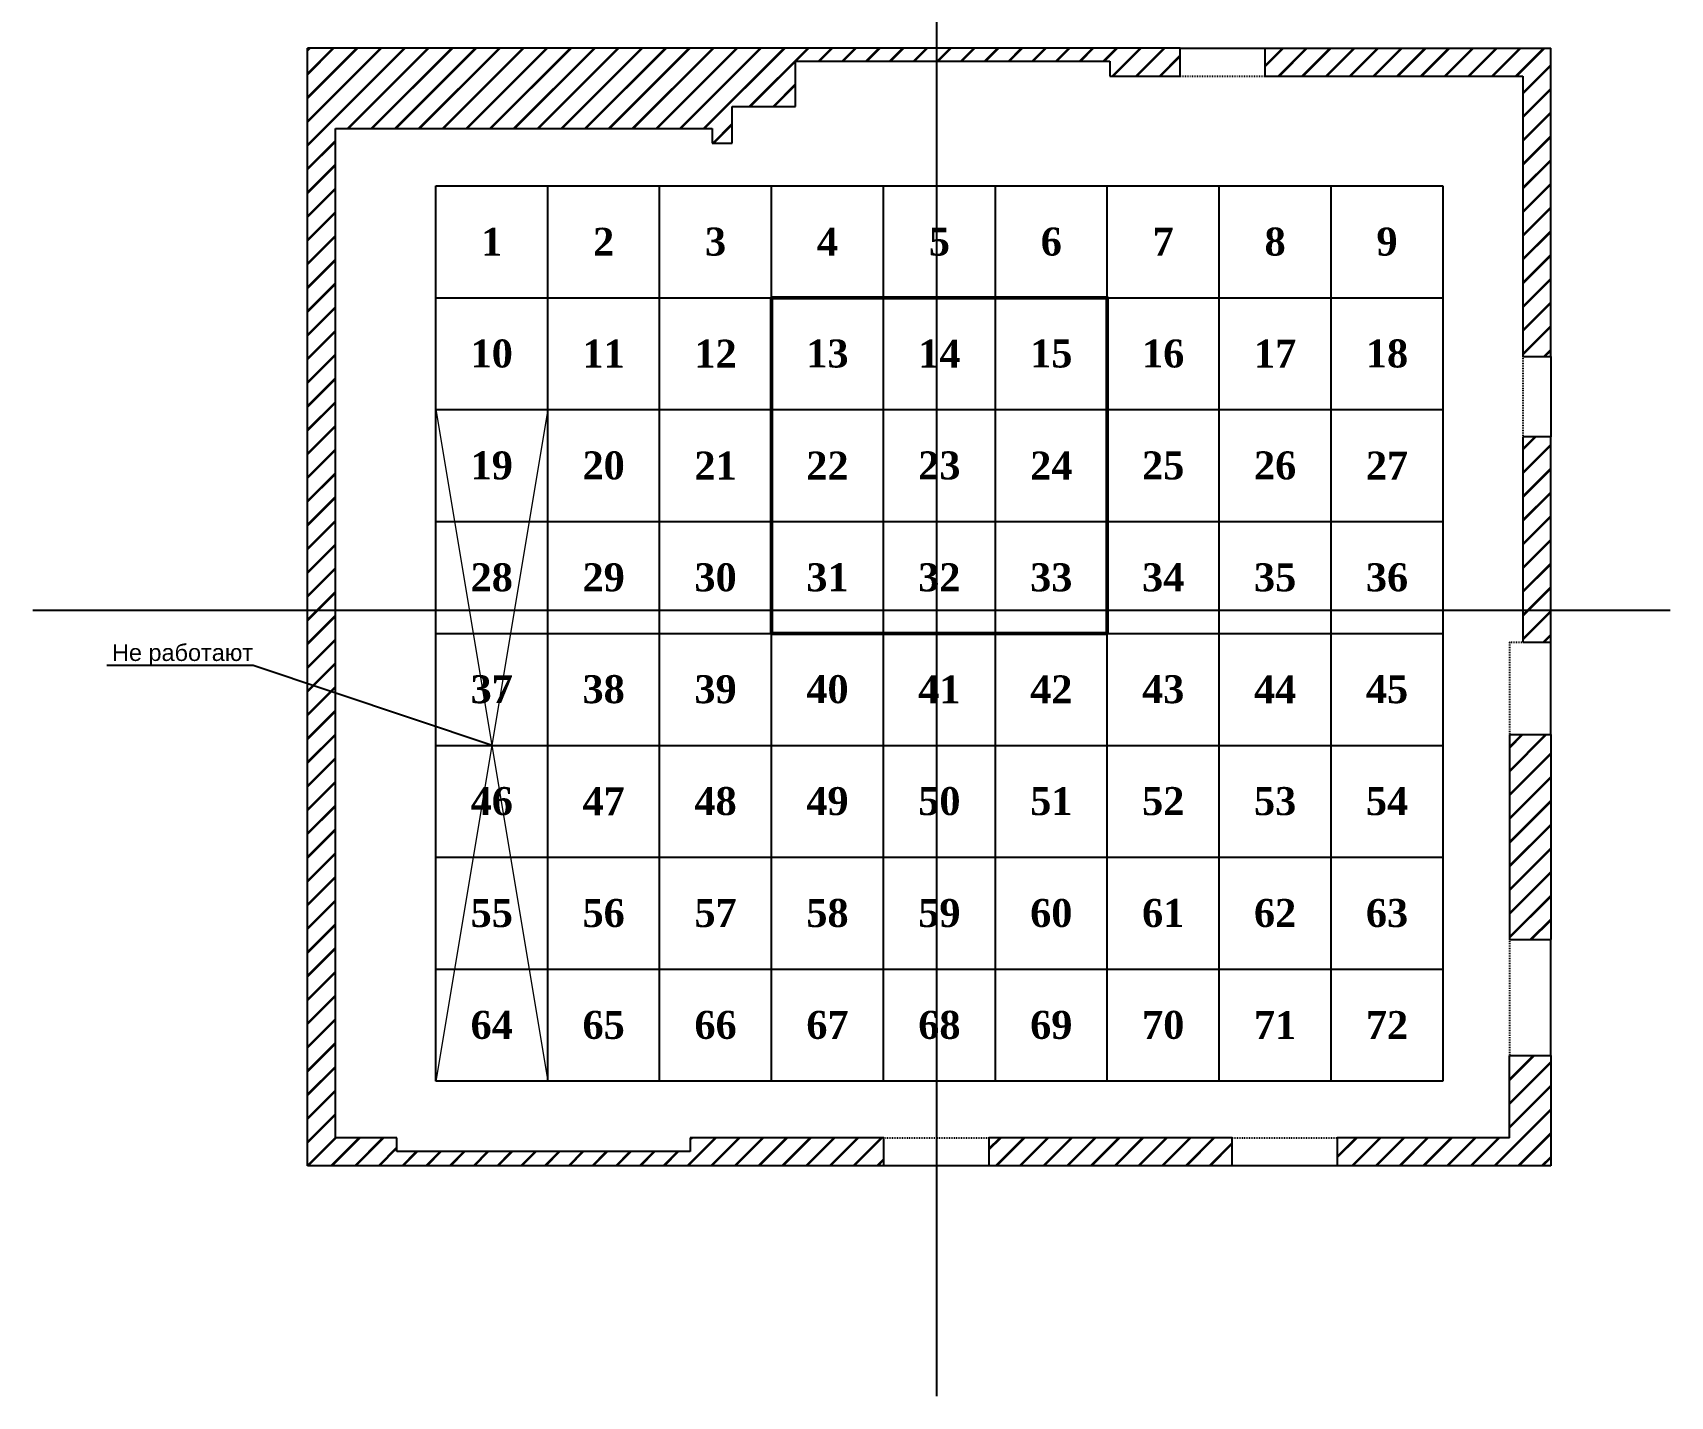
# Model space of a CAD drawing. Header units: millimetres. Extents: x -520232 to 211296, y -156633 to 78411.
# Drawn here: x -31405 to -2140, y 41444 to 65814 of the extents above; entities that cross this region are included whole.
import ezdxf
from ezdxf import colors
from ezdxf.entities.mleader import LeaderData, LeaderLine
from ezdxf.math import Vec2, Vec3

# ---------------------------------------------------------------- set-up
doc = ezdxf.new("R2010")
doc.units = ezdxf.units.MM
doc.linetypes.add('ACAD_ISO03W100', pattern=[30, 12, -18])
for name, color, linetype in [('Декорации', 10, 'Continuous'), ('Номера плунжеров', 7, 'Continuous'), ('Оси', 7, 'Continuous'), ('План планшет1', 7, 'Continuous')]:
    doc.layers.add(name, color=color, linetype=linetype)
doc.styles.get("Standard").update_dxf_attribs({"font": 'arial.ttf', "height": 300})
pattern_1 = [(45, (-50863.07, 43263.6), (-212.132, 212.132), []), (45, (-50853.07, 43263.6), (-212.132, 212.132), []), (45, (-50843.07, 43263.6), (-212.132, 212.132), [])]

msp = doc.modelspace()

# ---------------------------------------------------------------- hatches: boundary and pattern name
at = {"layer": 'План планшет1'}
h = msp.add_hatch(dxfattribs=at)
h.set_pattern_fill('JIS_RC_30', color=254, scale=10, style=0)
h.set_pattern_definition(pattern_1)
h.paths.add_polyline_path([(-10896.7, 65540.245), (-26496.7, 65540.245), (-26496.7, 45565.245), (-4276.7, 45565.245), (-4276.7, 47536.245), (-5014.7, 47536.245), (-5014.7, 46065.245), (-8090.7, 46065.245), (-8090.7, 45565.245), (-9967.7, 45565.245), (-9967.7, 46065.245), (-14315.7, 46065.245), (-14315.7, 45565.245), (-16194.7, 45565.245), (-16194.7, 46065.245), (-19652.7, 46065.245), (-19652.7, 45818.245), (-24895.7, 45818.245), (-24895.7, 46065.245), (-25996.7, 46065.245), (-25996.7, 64103.245), (-19263.7, 64103.245), (-19263.7, 63843.245), (-18904.7, 63843.245), (-18904.7, 64497.245), (-17772.7, 64497.245), (-17772.7, 65308.245), (-12156.7, 65308.245), (-12156.7, 65040.245), (-10896.7, 65040.245)])
h = msp.add_hatch(dxfattribs=at)
h.set_pattern_fill('JIS_RC_30', color=254, scale=10, style=0)
h.set_pattern_definition(pattern_1)
h.paths.add_polyline_path([(-9384.7, 65540.245), (-9384.7, 65040.245), (-4776.7, 65040.245), (-4776.7, 60029.245), (-4276.7, 60029.245), (-4276.7, 65540.245)])
h = msp.add_hatch(dxfattribs=at)
h.set_pattern_fill('JIS_RC_30', color=254, scale=10, style=0)
h.set_pattern_definition(pattern_1)
h.paths.add_polyline_path([(-4276.7, 54924.245), (-4276.7, 58594.245), (-4776.7, 58594.245), (-4776.7, 54924.245)])
h = msp.add_hatch(dxfattribs=at)
h.set_pattern_fill('JIS_RC_30', color=254, scale=10, style=0)
h.set_pattern_definition(pattern_1)
h.paths.add_polyline_path([(-5014.7, 53270.245), (-4276.7, 53270.245), (-4276.7, 49605.245), (-5014.7, 49605.245)])

# ---------------------------------------------------------------- linework, layer by layer
at = {"layer": 'Декорации', "color": 5, "lineweight": 50}
msp.add_lwpolyline([(-18201.7, 61078.245), (-18201.7, 55078.245), (-12201.7, 55078.245), (-12201.7, 61078.245), (-18201.7, 61078.245)], dxfattribs=at)
at = {"layer": 'Номера плунжеров', "color": 3, "lineweight": 13}
for p, q in [((-24201.7, 59078.245), (-22201.7, 47078.245)), ((-22201.7, 59078.245), (-24201.7, 47078.245)), ((-24201.7, 47078.245), (-24201.7, 59078.245)), ((-24201.7, 59078.245), (-22201.7, 59078.245)), ((-22201.7, 59078.245), (-22201.7, 47078.245)), ((-22201.7, 47078.245), (-24201.7, 47078.245))]:
    msp.add_line(p, q, dxfattribs=at)
at = {"layer": 'Оси'}
for p, q in [((-15255.2, 69308.04), (-15255.2, 41444.372)), ((-2139.883, 55488.745), (-31404.626, 55488.745))]:
    msp.add_line(p, q, dxfattribs=at)
at = {"layer": 'План планшет1', "color": 254}
for p, q in [((-10896.7, 65540.245), (-26496.7, 65540.245)), ((-26496.7, 45565.245), (-26496.7, 65540.245)), ((-17772.7, 64497.245), (-17772.7, 65308.245)), ((-17772.7, 65308.245), (-12156.7, 65308.245)), ((-12156.7, 65308.245), (-12156.7, 65040.245)), ((-10896.7, 65040.245), (-10896.7, 65540.245)), ((-10896.7, 65540.245), (-9384.7, 65540.245)), ((-9384.7, 65540.245), (-9384.7, 65040.245)), ((-9384.7, 65540.245), (-4276.7, 65540.245)), ((-4276.7, 60029.245), (-4276.7, 65540.245)), ((-12156.7, 65040.245), (-10896.7, 65040.245)), ((-9384.7, 65040.245), (-4776.7, 65040.245)), ((-4776.7, 65040.245), (-4776.7, 60029.245)), ((-18904.7, 63843.245), (-18904.7, 64497.245)), ((-18904.7, 64497.245), (-17772.7, 64497.245)), ((-25996.7, 46065.245), (-25996.7, 64103.245)), ((-25996.7, 64103.245), (-19263.7, 64103.245)), ((-19263.7, 64103.245), (-19263.7, 63843.245)), ((-19263.7, 63843.245), (-19263.7, 63843.245)), ((-19263.7, 63843.245), (-18904.7, 63843.245)), ((-24201.7, 47078.245), (-24201.7, 63078.245)), ((-24201.7, 63078.245), (-6201.7, 63078.245)), ((-22201.7, 47078.245), (-22201.7, 63078.245)), ((-20201.7, 47078.245), (-20201.7, 63078.245)), ((-18201.7, 47078.245), (-18201.7, 63078.245)), ((-16201.7, 47078.245), (-16201.7, 63078.245)), ((-14201.7, 47078.245), (-14201.7, 63078.245)), ((-12201.7, 47078.245), (-12201.7, 63078.245)), ((-10201.7, 47078.245), (-10201.7, 63078.245)), ((-8201.7, 47078.245), (-8201.7, 63078.245)), ((-6201.7, 63078.245), (-6201.7, 47078.245)), ((-24201.7, 61078.245), (-6201.7, 61078.245)), ((-4776.7, 60029.245), (-4276.7, 60029.245)), ((-4276.7, 60029.245), (-4276.7, 58594.245)), ((-24201.7, 59078.245), (-6201.7, 59078.245)), ((-4276.7, 58594.245), (-4776.7, 58594.245)), ((-4776.7, 58594.245), (-4776.7, 54924.245)), ((-4276.7, 54924.245), (-4276.7, 58594.245)), ((-24201.7, 57078.245), (-6201.7, 57078.245)), ((-24201.7, 55078.245), (-6201.7, 55078.245)), ((-5014.7, 54924.245), (-5014.7, 54924.245)), ((-4776.7, 54924.245), (-4276.7, 54924.245)), ((-4276.7, 53270.245), (-4276.7, 54924.245)), ((-5014.7, 53270.245), (-4276.7, 53270.245)), ((-5014.7, 53270.245), (-5014.7, 49605.245)), ((-4276.7, 53270.245), (-4276.7, 49605.245)), ((-24201.7, 53078.245), (-6201.7, 53078.245)), ((-24201.7, 51078.245), (-6201.7, 51078.245)), ((-5014.7, 49605.245), (-4276.7, 49605.245)), ((-4276.7, 47536.245), (-4276.7, 49605.245)), ((-24201.7, 49078.245), (-6201.7, 49078.245)), ((-5014.7, 47536.245), (-4276.7, 47536.245)), ((-5014.7, 46065.245), (-5014.7, 47536.245)), ((-4276.7, 47536.245), (-4276.7, 45565.245)), ((-6201.7, 47078.245), (-24201.7, 47078.245)), ((-24895.7, 46065.245), (-25996.7, 46065.245)), ((-24895.7, 45818.245), (-24895.7, 46065.245)), ((-16194.7, 46065.245), (-19652.7, 46065.245)), ((-19652.7, 46065.245), (-19652.7, 45818.245)), ((-16194.7, 45565.245), (-16194.7, 46065.245)), ((-9967.7, 46065.245), (-14315.7, 46065.245)), ((-14315.7, 46065.245), (-14315.7, 45565.245)), ((-9967.7, 45565.245), (-9967.7, 46065.245)), ((-5014.7, 46065.245), (-8090.7, 46065.245)), ((-8090.7, 46065.245), (-8090.7, 45565.245)), ((-19652.7, 45818.245), (-24895.7, 45818.245)), ((-4276.7, 45565.245), (-26496.7, 45565.245)), ((-14315.7, 45565.245), (-16194.7, 45565.245)), ((-8090.7, 45565.245), (-9967.7, 45565.245))]:
    msp.add_line(p, q, dxfattribs=at)
at = {"layer": 'План планшет1', "color": 254, "linetype": 'ACAD_ISO03W100'}
for p, q in [((-10896.7, 65040.245), (-9384.7, 65040.245)), ((-4776.7, 60029.245), (-4776.7, 58594.245)), ((-5014.7, 54924.245), (-4776.7, 54924.245)), ((-5014.7, 54924.245), (-5014.7, 53270.245)), ((-5014.7, 49605.245), (-5014.7, 47536.245)), ((-16194.7, 46065.245), (-14315.7, 46065.245)), ((-9967.7, 46065.245), (-8090.7, 46065.245))]:
    msp.add_line(p, q, dxfattribs=at)

# ---------------------------------------------------------------- texts
at = {"layer": 'Номера плунжеров', "color": 6, "char_height": 500, "width": 2000, "attachment_point": 5}
for s, insert in [('{\\fTimes New Roman|b1|i0|c204|p18;\\C1;3}', (-19201.7, 62078.245)), ('{\\fTimes New Roman|b1|i0|c204|p18;\\C1;6}', (-13201.7, 62078.245)), ('{\\fTimes New Roman|b1|i0|c204|p18;\\C1;8}', (-9201.7, 62078.245)), ('{\\fTimes New Roman|b1|i0|c204|p18;\\C1;9}', (-7201.7, 62078.245)), ('{\\fTimes New Roman|b1|i0|c204|p18;\\C1;1}', (-23201.7, 62078.245)), ('{\\fTimes New Roman|b1|i0|c204|p18;\\C1;2}', (-21201.7, 62078.245)), ('{\\fTimes New Roman|b1|i0|c204|p18;\\C1;4}', (-17201.7, 62078.245)), ('{\\fTimes New Roman|b1|i0|c204|p18;\\C1;5}', (-15201.7, 62078.245)), ('{\\fTimes New Roman|b1|i0|c204|p18;\\C1;7}', (-11201.7, 62078.245)), ('{\\fTimes New Roman|b1|i0|c204|p18;\\C1;10}', (-23201.7, 60078.245)), ('{\\fTimes New Roman|b1|i0|c204|p18;\\C1;11}', (-21201.7, 60078.245)), ('{\\fTimes New Roman|b1|i0|c204|p18;\\C1;12}', (-19201.7, 60078.245)), ('{\\fTimes New Roman|b1|i0|c204|p18;\\C1;13}', (-17201.7, 60078.245)), ('{\\fTimes New Roman|b1|i0|c204|p18;\\C1;14}', (-15201.7, 60078.245)), ('{\\fTimes New Roman|b1|i0|c204|p18;\\C1;15}', (-13201.7, 60078.245)), ('{\\fTimes New Roman|b1|i0|c204|p18;\\C1;16}', (-11201.7, 60078.245)), ('{\\fTimes New Roman|b1|i0|c204|p18;\\C1;17}', (-9201.7, 60078.245)), ('{\\fTimes New Roman|b1|i0|c204|p18;\\C1;18}', (-7201.7, 60078.245)), ('{\\fTimes New Roman|b1|i0|c204|p18;\\C1;19}', (-23201.7, 58078.245)), ('{\\fTimes New Roman|b1|i0|c204|p18;\\C1;20}', (-21201.7, 58078.245)), ('{\\fTimes New Roman|b1|i0|c204|p18;\\C1;21}', (-19201.7, 58078.245)), ('{\\fTimes New Roman|b1|i0|c204|p18;\\C1;22}', (-17201.7, 58078.245)), ('{\\fTimes New Roman|b1|i0|c204|p18;\\C1;23}', (-15201.7, 58078.245)), ('{\\fTimes New Roman|b1|i0|c204|p18;\\C1;24}', (-13201.7, 58078.245)), ('{\\fTimes New Roman|b1|i0|c204|p18;\\C1;25}', (-11201.7, 58078.245)), ('{\\fTimes New Roman|b1|i0|c204|p18;\\C1;26}', (-9201.7, 58078.245)), ('{\\fTimes New Roman|b1|i0|c204|p18;\\C1;27}', (-7201.7, 58078.245)), ('{\\fTimes New Roman|b1|i0|c204|p18;\\C1;28}', (-23201.7, 56078.245)), ('{\\fTimes New Roman|b1|i0|c204|p18;\\C1;29}', (-21201.7, 56078.245)), ('{\\fTimes New Roman|b1|i0|c204|p18;\\C1;30}', (-19201.7, 56078.245)), ('{\\fTimes New Roman|b1|i0|c204|p18;\\C1;31}', (-17201.7, 56078.245)), ('{\\fTimes New Roman|b1|i0|c204|p18;\\C1;32}', (-15201.7, 56078.245)), ('{\\fTimes New Roman|b1|i0|c204|p18;\\C1;33}', (-13201.7, 56078.245)), ('{\\fTimes New Roman|b1|i0|c204|p18;\\C1;34}', (-11201.7, 56078.245)), ('{\\fTimes New Roman|b1|i0|c204|p18;\\C1;35}', (-9201.7, 56078.245)), ('{\\fTimes New Roman|b1|i0|c204|p18;\\C1;36}', (-7201.7, 56078.245)), ('{\\fTimes New Roman|b1|i0|c204|p18;\\C1;37}', (-23201.7, 54078.245)), ('{\\fTimes New Roman|b1|i0|c204|p18;\\C1;38}', (-21201.7, 54078.245)), ('{\\fTimes New Roman|b1|i0|c204|p18;\\C1;39}', (-19201.7, 54078.245)), ('{\\fTimes New Roman|b1|i0|c204|p18;\\C1;40}', (-17201.7, 54078.245)), ('{\\fTimes New Roman|b1|i0|c204|p18;\\C1;41}', (-15201.7, 54078.245)), ('{\\fTimes New Roman|b1|i0|c204|p18;\\C1;42}', (-13201.7, 54078.245)), ('{\\fTimes New Roman|b1|i0|c204|p18;\\C1;43}', (-11201.7, 54078.245)), ('{\\fTimes New Roman|b1|i0|c204|p18;\\C1;44}', (-9201.7, 54078.245)), ('{\\fTimes New Roman|b1|i0|c204|p18;\\C1;45}', (-7201.7, 54078.245)), ('{\\fTimes New Roman|b1|i0|c204|p18;\\C1;46}', (-23201.7, 52078.245)), ('{\\fTimes New Roman|b1|i0|c204|p18;\\C1;47}', (-21201.7, 52078.245)), ('{\\fTimes New Roman|b1|i0|c204|p18;\\C1;48}', (-19201.7, 52078.245)), ('{\\fTimes New Roman|b1|i0|c204|p18;\\C1;49}', (-17201.7, 52078.245)), ('{\\fTimes New Roman|b1|i0|c204|p18;\\C1;50}', (-15201.7, 52078.245)), ('{\\fTimes New Roman|b1|i0|c204|p18;\\C1;51}', (-13201.7, 52078.245)), ('{\\fTimes New Roman|b1|i0|c204|p18;\\C1;52}', (-11201.7, 52078.245)), ('{\\fTimes New Roman|b1|i0|c204|p18;\\C1;53}', (-9201.7, 52078.245)), ('{\\fTimes New Roman|b1|i0|c204|p18;\\C1;54}', (-7201.7, 52078.245)), ('{\\fTimes New Roman|b1|i0|c204|p18;\\C1;56}', (-21201.7, 50078.245)), ('{\\fTimes New Roman|b1|i0|c204|p18;\\C1;58}', (-17201.7, 50078.245)), ('{\\fTimes New Roman|b1|i0|c204|p18;\\C1;59}', (-15201.7, 50078.245)), ('{\\fTimes New Roman|b1|i0|c204|p18;\\C1;60}', (-13201.7, 50078.245)), ('{\\fTimes New Roman|b1|i0|c204|p18;\\C1;61}', (-11201.7, 50078.245)), ('{\\fTimes New Roman|b1|i0|c204|p18;\\C1;62}', (-9201.7, 50078.245)), ('{\\fTimes New Roman|b1|i0|c204|p18;\\C1;63}', (-7201.7, 50078.245)), ('{\\fTimes New Roman|b1|i0|c204|p18;\\C1;55}', (-23201.7, 50078.245)), ('{\\fTimes New Roman|b1|i0|c204|p18;\\C1;57}', (-19201.7, 50078.245)), ('{\\fTimes New Roman|b1|i0|c204|p18;\\C1;64}', (-23201.7, 48078.245)), ('{\\fTimes New Roman|b1|i0|c204|p18;\\C1;65}', (-21201.7, 48078.245)), ('{\\fTimes New Roman|b1|i0|c204|p18;\\C1;66}', (-19201.7, 48078.245)), ('{\\fTimes New Roman|b1|i0|c204|p18;\\C1;67}', (-17201.7, 48078.245)), ('{\\fTimes New Roman|b1|i0|c204|p18;\\C1;68}', (-15201.7, 48078.245)), ('{\\fTimes New Roman|b1|i0|c204|p18;\\C1;69}', (-13201.7, 48078.245)), ('{\\fTimes New Roman|b1|i0|c204|p18;\\C1;70}', (-11201.7, 48078.245)), ('{\\fTimes New Roman|b1|i0|c204|p18;\\C1;71}', (-9201.7, 48078.245)), ('{\\fTimes New Roman|b1|i0|c204|p18;\\C1;72}', (-7201.7, 48078.245))]:
    msp.add_mtext(s, dxfattribs=dict(at, insert=insert))

# ---------------------------------------------------------------- leaders
at = {"layer": 'Номера плунжеров', "color": 3, "lineweight": 13}
ml = msp.add_multileader_mtext('Standard', dxfattribs=at)
ml.set_content('Не работают', color=250)
ml.set_leader_properties(color=250)
ml.build(insert=Vec2(0, 0))
ml.multileader.update_dxf_attribs({"text_right_attachment_type": 6, "dogleg_length": 0.36, "arrow_head_size": 10})
ctx = ml.context
ctx.base_point, ctx.char_height, ctx.arrow_head_size, ctx.plane_origin = Vec3(-29949.371, 54694.598), 300, 10, Vec3(-23201.7, 52078.245)
ctx.right_attachment, ctx.text_align_type = 6, 2
notes = []
notes.append((ctx, [(0, (1, 1, 0), (-27463.36, 54502.954), (-1, 0), 0.36, [(0, [(-23201.7, 53078.245)], 0, [])])]))
ctx.mtext.insert, ctx.mtext.width, ctx.mtext.alignment, ctx.mtext.flow_direction = Vec3(-27465.72, 54886.242), 3017.0421, 3, 5
for ctx, leaders in notes:
    for number, flags, end, landing, length, lines in leaders:
        leader = LeaderData()
        leader.index, (leader.has_last_leader_line, leader.has_dogleg_vector, leader.attachment_direction) = number, flags
        leader.last_leader_point, leader.dogleg_vector, leader.dogleg_length = Vec3(end), Vec3(landing), length
        for number, points, colour, breaks in lines:
            line = LeaderLine()
            line.index, line.vertices, line.color, line.breaks = number, Vec3.list(points), colors.encode_raw_color(colour), breaks
            leader.lines.append(line)
        ctx.leaders.append(leader)

doc.saveas('drawing.dxf')
